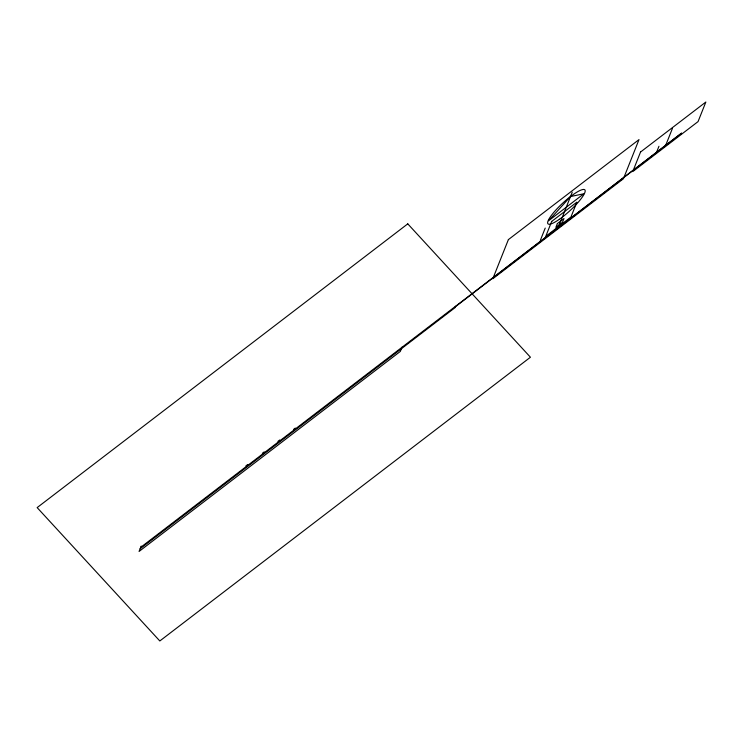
<?xml version="1.0" encoding="UTF-8"?>
<svg xmlns="http://www.w3.org/2000/svg" width="743" height="743" viewBox="0 0 743 743"><rect width="100%" height="100%" fill="white"/><g stroke="black" fill="none" stroke-linecap="round" stroke-linejoin="round"><path stroke-width="1.11" d="M141.198 546.086L139.071 551.445L400.319 351.43L402.019 347.148M455.515 306.311L454.957 307.723L140.139 548.752M540.319 240.407L545.223 228.082M558.327 227.154L572.221 192.233M656.506 152.436L658.957 146.278M665.505 145.814L672.452 128.353M681.554 133.081L455.31 306.831M245.887 465.917L247.716 464.514M262.363 453.295L264.192 451.893M277.928 441.379L279.758 439.977M293.494 429.463L295.324 428.061M140.706 547.34L681.452 133.331M508.388 239.608L492.813 278.746L623.433 178.738L639.008 139.6L508.388 239.608M551.687 221.433L545.761 236.33L570.94 217.049L576.865 202.161L551.687 221.433M557.343 223.624L555.866 227.349L562.497 222.268L563.983 218.544L557.343 223.624M640.54 152.036L632.748 171.605L698.058 121.601L705.85 102.032L640.54 152.036M570.503 196.551L548.622 220.755L583.868 193.765L570.503 196.551M407.768 223.857L37.15 507.608L159.819 640.968L530.428 357.225L407.768 223.857M559.34 219.306A25.067 5.229 -42.6 0 0 585.02 190.087A25.067 5.229 -42.6 0 0 554.882 211.114A25.067 5.229 -42.6 0 0 559.34 219.306"/></g></svg>
